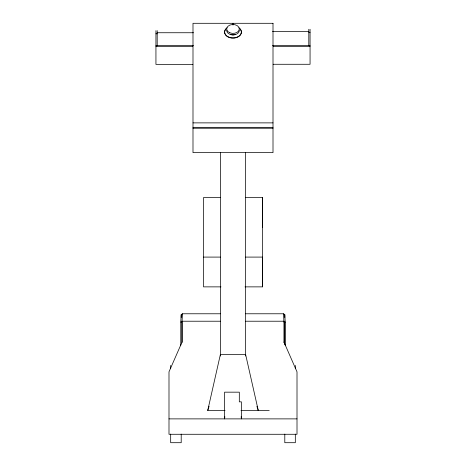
<?xml version="1.0" encoding="UTF-8"?>
<svg xmlns="http://www.w3.org/2000/svg" width="466" height="466" viewBox="0 0 466 466"><rect width="100%" height="100%" fill="white"/><g stroke="black" fill="none" stroke-linecap="round" stroke-linejoin="round"><path stroke-width="0.7" d="M180.785 345.312L180.785 322.076L181.204 314.632L182.468 313.775L220.366 313.775M182.049 342.44L182.049 322.111L180.785 322.076L182.049 321.22L220.366 321.22M245.011 286.87L262.475 286.87L262.475 257.092L245.634 257.092M262.475 227.315L262.475 197.537L245.634 197.537M283.532 313.775L283.951 322.111L285.215 322.076L284.796 314.632L283.532 313.775L245.634 313.775M182.468 313.775L182.049 321.22L182.049 342.061L168.995 371.833L168.995 434.277L297.005 434.277L297.005 371.833L283.951 342.061M224.862 416.697L224.577 418.882L224.577 392.168L239.314 392.168L239.314 401.855L241.423 401.855L241.423 418.882L241.138 416.697M225.061 410.459L207.731 410.459L220.366 354.568L245.634 354.568L258.269 410.459L256.906 406.358M207.731 410.459L209.094 406.358M272.494 31.414L308.801 31.414M308.801 32.358L310.059 32.358M157.199 32.742L193.506 32.742M155.941 33.791L157.199 33.791M155.941 45.633L193.506 45.633M272.494 45.633L310.059 45.633M155.941 46.524L192.86 46.524M273.14 46.524L310.059 46.524M273.14 64.279L310.059 64.279L310.059 29.276M192.86 64.39L155.941 64.39L155.941 30.64M192.994 122.878L273.006 122.878M192.994 127.34L273.006 127.34M192.994 128.237L273.006 128.237M220.366 197.537L203.525 197.537L203.525 286.87L220.989 286.87M203.525 257.092L220.366 257.092M245.634 321.22L283.951 321.22L285.215 322.076L285.215 345.312M240.939 410.459L269.214 410.459M168.995 418.882L297.005 418.882M308.801 29.276L308.801 45.738M295.322 365.466L295.322 368.711M295.322 434.114L295.322 442.7L284.796 442.7L284.796 434.114M284.796 314.632L284.796 317.544M284.796 321.901L284.796 344.438M283.951 321.22L283.951 342.44M262.475 197.537L262.475 286.87M245.634 152.632L245.634 355.995M233 23.3L233 25.088M220.366 152.429L220.366 355.995M181.204 314.632L181.204 317.544M181.204 434.114L181.204 442.7L170.678 442.7L170.678 434.114M170.678 365.466L170.678 368.711M157.199 30.64L157.199 45.884M239.448 28.403A8.423 5.953 0 0 1 238.778 36.564A8.423 5.953 0 0 1 227.222 36.564A8.423 5.953 0 0 1 226.552 28.403M238.953 27.727A8.423 5.953 0 0 1 238.953 36.144A8.423 5.953 0 0 1 227.047 36.144A8.423 5.953 0 0 1 227.047 27.727M235.103 34.513A4.211 2.977 0 0 1 230.897 34.513M239.314 30.447A6.314 4.468 0 0 1 233 34.915A6.314 4.468 0 0 1 226.686 30.447M273.006 23.3L192.994 23.3L192.994 152.65L273.006 152.65L273.006 23.3M229.843 32.824A6.314 4.468 0 0 0 239.314 28.956A6.314 4.468 0 0 0 229.843 25.088A6.314 4.468 0 0 0 229.843 32.824"/></g></svg>
